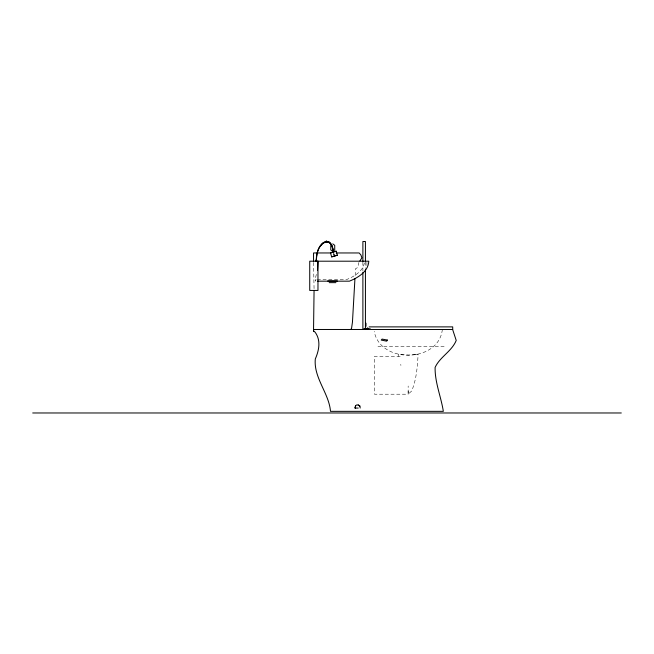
<?xml version="1.0" encoding="UTF-8"?>
<svg xmlns="http://www.w3.org/2000/svg" width="654" height="654" viewBox="0 0 654 654"><rect width="100%" height="100%" fill="white"/><g stroke="black" fill="none" stroke-linecap="round" stroke-linejoin="round"><path stroke-width="0.49" stroke-dasharray="3.27 2.45" d="M313.544 262.467L314.075 289.403M408.161 391.035L408.161 394.207L374.448 394.207L374.448 356.332L400.158 356.332M355.155 275.563L355.801 268.353L356.822 268.107L358.016 266.57L358.899 262.467M442.333 329.477C438.826 362.962 380.154 363.894 374.235 331.423M316.356 274.394L315.105 279.544L315.457 281.171L316.193 278.588M364.401 262.949C362.717 271.59 354.157 276.495 346.645 279.544L316.969 279.544M415.658 354.55L408.57 355.048L398.27 354.304L398.335 356.332M415.494 354.542L418.045 354.288L418.045 355.555C417.326 367.548 416.377 379.843 411.644 391.035L408.161 394.207L408.161 385.999M369.142 328.471L370.753 328.471M377.955 346.383L445.055 346.383M400.771 364.327L400.91 365.48M333.875 253.572L334.366 255.224M333.777 253.597L334.276 255.256M333.426 253.727L333.9 255.346M366.951 262.368L366.951 266.726M365.423 262.066L365.423 268.573M362.888 262.066L362.888 271.541"/><path stroke-width="0.98" d="M452.625 329.477L456.222 340.448C451.775 351.37 439.823 356.953 435.106 367.425C434.804 382.369 441.049 396.716 443.338 411.341L330.491 411.341C329.109 393.397 313.446 377.71 315.318 358.923C319.111 350.209 321.114 340.096 314.917 331.954L313.716 331.292L313.536 330.229L314.067 290.376M317.419 261.118L317.967 261.199L317.509 270.543M326.657 242.413C326.648 242.274 326.632 241.367 326.632 241.097C320.762 242.642 317.165 249.926 316.683 256.204M316.152 261.183L316.511 256.115M316.242 261.199L316.953 253.687M316.332 261.199L316.422 258.682M354.95 278.539L352.449 322.193L351.517 328.602L350.618 329.477M317.035 253.752L318.334 249.248M318.482 249.452C319.732 244.866 326.15 238.955 330.417 243.582M319.316 247.433L322.716 243.214L326.738 241.735M359.888 260.946L361.866 257.921L360.943 255.027L359.144 252.959L336.172 252.959M367.205 328.185L367.221 329.289M333.663 250.834L334.725 249.893L334.725 245.34L332.755 243.868M326.755 242.291L325.398 242.356L326.755 242.356L326.714 241.097M337.333 255.207L331.668 256.883L330.474 252.845L336.131 251.161L337.333 255.207L334.153 256.139L334.603 256.033M331.668 256.883L334.447 256.033M333.205 252.011C333.867 251.577 331.684 240.68 326.64 241.735M336.131 251.161L330.474 252.845M367.54 327.973L368.521 328.717M326.64 241.563L329.052 242.054M360.191 408.055L359.872 406.06L358.196 404.973L356.43 405.014L355.465 406.06L355.147 408.055L358.237 408.055M331.137 252.959L313.544 252.959L313.544 261.559M327.695 280.95L337.423 280.95M317.394 281.171L349.408 281.171C358.024 277.705 368.325 271.573 368.807 261.199L309.734 261.199L309.734 290.441L317.967 290.441L317.967 261.199M329.199 282.642L335.919 282.642M365.488 323.207L365.995 323.207L365.995 326.281L365.488 326.272M369.101 326.886L452.715 326.886L452.715 329.477L313.544 329.477M365.521 328.471L367.033 328.471M368.472 328.471L369.142 328.471M367.033 328.987L364.76 328.987L364.76 328.471M32.7 412.976L621.3 412.976M315.907 261.159L316.577 261.24M327.45 241.547L328.259 241.702M359.872 406.06L358.196 404.973M329.044 242.029L330.532 243.313M331.84 250.834L330.777 249.893L330.777 245.34M330.515 243.28L331.12 244.302M331.177 244.163L332.633 247.776M313.716 331.292L313.536 330.229M331.766 245.201L333.188 250.556M332.624 247.735L332.87 249.19M333.27 250.474L333.409 251.994M333.172 250.515L333.221 252.052M365.423 261.649L365.423 241.514L362.888 241.514L362.888 261.649M365.423 269.562L365.423 328.913L362.888 328.913L362.888 272.53M355.555 406.036L355.147 408.055L355.555 406.036M387.307 340.047L386.702 341.167L381.233 340.08L382.059 339.099L387.307 340.047"/></g></svg>
